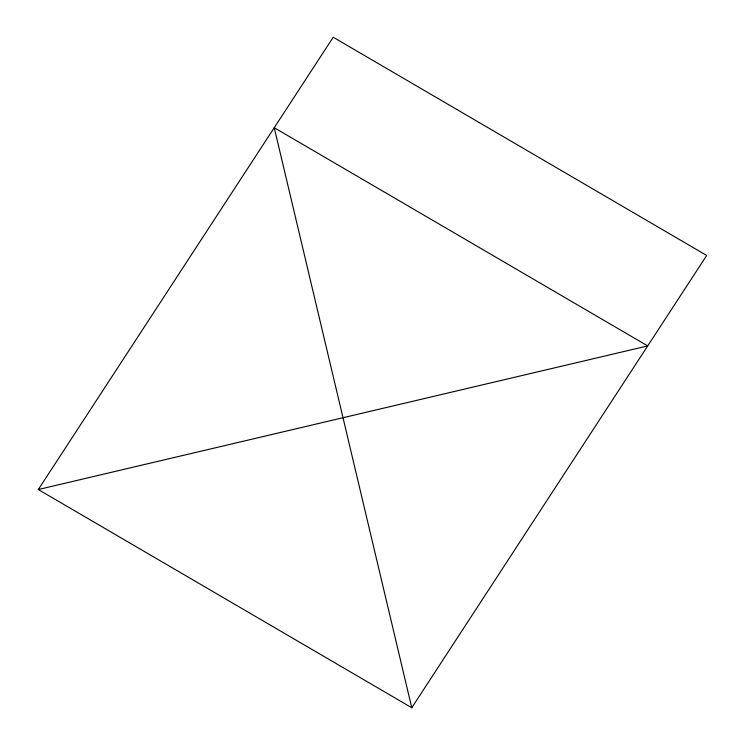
<?xml version="1.0" encoding="UTF-8"?>
<svg xmlns="http://www.w3.org/2000/svg" width="745" height="745" viewBox="0 0 745 745"><rect width="100%" height="100%" fill="white"/><g stroke="black" fill="none" stroke-linecap="round" stroke-linejoin="round"><path stroke-width="1.12" d="M38.312 489.539L333.22 37.25L706.688 255.46L411.78 707.75L38.312 489.539L647.703 345.913L274.235 127.712L411.78 707.75"/></g></svg>
